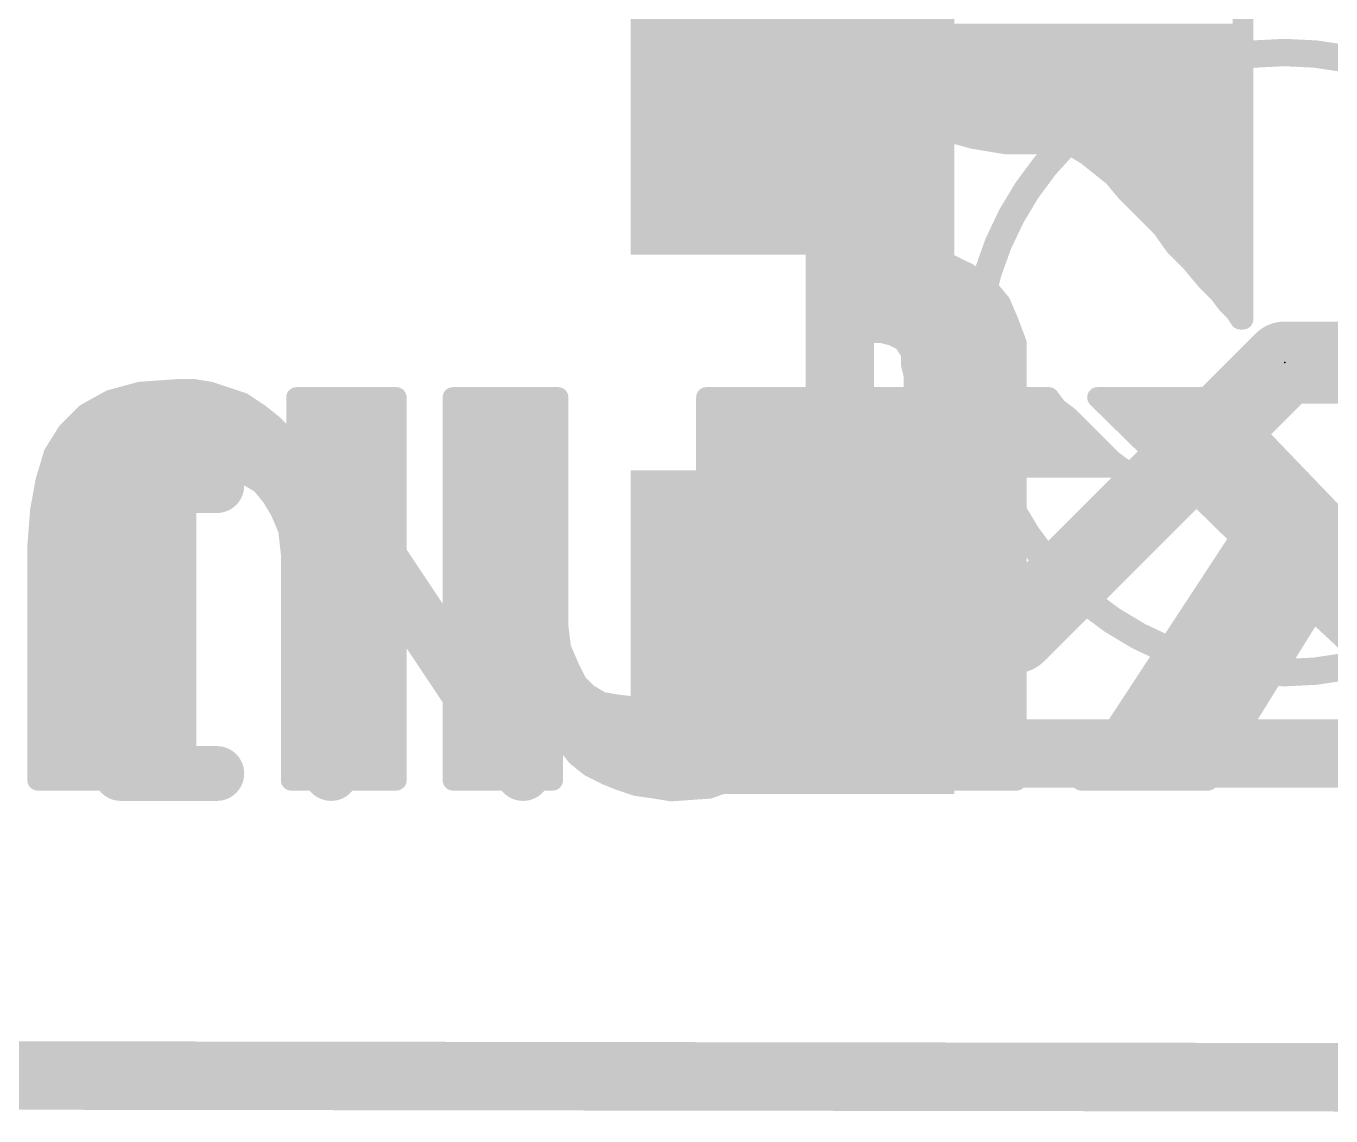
# Model space of a CAD drawing. Extents: x -33 to 74, y -16 to 15.
# Drawn here: x 14.637 to 19.475, y -0.127 to 3.915 of the extents above; entities that cross this region are included whole.
import ezdxf

# ---------------------------------------------------------------- set-up
doc = ezdxf.new("R2010")
doc.units = 0
for name, color, linetype in [('1', 12, 'CONTINUOUS'), ('16', 132, 'CONTINUOUS'), ('20', 53, 'CONTINUOUS'), ('21', 41, 'CONTINUOUS'), ('22', 40, 'CONTINUOUS'), ('23', 53, 'CONTINUOUS'), ('51', 53, 'CONTINUOUS')]:
    doc.layers.add(name, color=color, linetype=linetype)

# ---------------------------------------------------------------- blocks, each defined once
blk = doc.blocks.new('RECT')
blk.add_solid([(-0.5, -0.5), (0.5, -0.5), (-0.5, 0.5), (0.5, 0.5)])

msp = doc.modelspace()

# ---------------------------------------------------------------- linework, layer by layer
at = {"layer": '1'}
for points, const_width in [([(17.479, 3.667), (17.479, 4.525)], 0.3048), ([(18.304, 1.667), (19.304, 2.667)], 0.3048), ([(19.304, 2.667), (20.804, 2.667)], 0.3048), ([(17.479, 1.667), (18.304, 1.667)], 0.3048), ([(12.7, 0.0254), (31.75, 0)], 0.254)]:
    msp.add_lwpolyline(points, dxfattribs=dict(at, const_width=const_width))
at = {"layer": '1', "const_width": 0.1524}
for points in [[(17.4028, 3.667, 1), (17.5552, 3.667)], [(19.304, 2.7432, 1), (19.304, 2.5908)], [(19.3579, 2.6131, 1), (19.2501, 2.7209)], [(17.479, 1.7432, 1), (17.479, 1.5908)], [(18.2501, 1.7209, 1), (18.3579, 1.6131)], [(18.304, 1.5908, 1), (18.304, 1.7432)]]:
    msp.add_lwpolyline(points, format="xyb", dxfattribs=at)
at = {"layer": '16', "const_width": 0.254}
msp.add_lwpolyline([(12.7, 0.0254), (31.75, 0)], dxfattribs=at)
at = {"layer": '20', "const_width": 0.2032}
msp.add_lwpolyline([(31.75, 0), (0, 0)], dxfattribs=at)
at = {"layer": '21'}
for points, const_width in [([(14.988, 2.2107), (15.3439, 2.2107)], 0.2032), ([(15.1659, 1.143), (15.1659, 2.2107)], 0.2032), ([(15.7676, 1.143), (15.7676, 2.2107)], 0.2032), ([(15.7676, 2.2107), (16.4794, 1.143)], 0.2032), ([(16.4794, 1.143), (16.4794, 2.2107)], 0.2032), ([(18.904, 1.217), (21.054, 1.217)], 0.254), ([(14.988, 1.143), (15.3439, 1.143)], 0.2032)]:
    msp.add_lwpolyline(points, dxfattribs=dict(at, const_width=const_width))
for points, const_width in [([(14.988, 2.2615, 1), (14.988, 2.1599)], 0.1016), ([(15.2167, 2.2107, 1), (15.1151, 2.2107)], 0.1016), ([(15.3439, 2.1599, 1), (15.3439, 2.2615)], 0.1016), ([(15.8184, 2.2107, 1), (15.7168, 2.2107)], 0.1016), ([(15.8099, 2.2389, 1), (15.7253, 2.1825)], 0.1016), ([(16.5302, 2.2107, 1), (16.4286, 2.2107)], 0.1016), ([(18.904, 1.2805, 1), (18.904, 1.1535)], 0.127), ([(14.988, 1.1938, 1), (14.988, 1.0922)], 0.1016), ([(15.3439, 1.0922, 1), (15.3439, 1.1938)], 0.1016), ([(16.4371, 1.1148, 1), (16.5217, 1.1712)], 0.1016), ([(15.1151, 1.143, 1), (15.2167, 1.143)], 0.1016), ([(15.7168, 1.143, 1), (15.8184, 1.143)], 0.1016), ([(16.4286, 1.143, 1), (16.5302, 1.143)], 0.1016)]:
    msp.add_lwpolyline(points, format="xyb", dxfattribs=dict(at, const_width=const_width))
at = {"layer": '22', "const_width": 0.0762}
for points in [[(19.1496, 4.1078), (19.1496, 2.8278)], [(17.6096, 3.8678), (17.5096, 4.0478)], [(17.5994, 3.8862), (19.1496, 3.8862)], [(17.6796, 3.7778), (17.6096, 3.8678)], [(17.6546, 3.81), (19.1496, 3.81)], [(17.7596, 3.6978), (17.6796, 3.7778)], [(17.7236, 3.7338), (19.1496, 3.7338)], [(17.8396, 3.6278), (17.7596, 3.6978)], [(17.8055, 3.6576), (19.1496, 3.6576)], [(17.9396, 3.5678), (17.8396, 3.6278)], [(17.9169, 3.5814), (19.1496, 3.5814)], [(18.0396, 3.5278), (17.9396, 3.5678)], [(18.1496, 3.4978), (18.0396, 3.5278)], [(18.1225, 3.5052), (19.1496, 3.5052)], [(18.2696, 3.4778), (18.1496, 3.4978)], [(18.4596, 3.4778), (18.2696, 3.4778)], [(18.5196, 3.4678), (18.4596, 3.4778)], [(18.5696, 3.4378), (18.5196, 3.4678)], [(18.6196, 3.3978), (18.5696, 3.4378)], [(18.5806, 3.429), (19.1496, 3.429)], [(18.6696, 3.3578), (18.6196, 3.3978)], [(18.7196, 3.2978), (18.6696, 3.3578)], [(18.6738, 3.3528), (19.1496, 3.3528)], [(18.7796, 3.2378), (18.7196, 3.2978)], [(18.7408, 3.2766), (19.1496, 3.2766)], [(18.8496, 3.1678), (18.7796, 3.2378)], [(18.817, 3.2004), (19.1496, 3.2004)], [(18.8996, 3.0978), (18.8496, 3.1678)], [(18.8807, 3.1242), (19.1496, 3.1242)], [(17.6596, 3.0678), (17.6396, 3.0578)], [(17.9496, 3.0678), (17.6596, 3.0678)], [(18.0496, 3.0378), (17.9496, 3.0678)], [(18.9596, 3.0378), (18.8996, 3.0978)], [(17.6396, 3.0578), (17.6396, 2.7778)], [(17.6396, 3.048), (18.0156, 3.048)], [(18.1296, 2.9978), (18.0496, 3.0378)], [(18.9494, 3.048), (19.1496, 3.048)], [(19.0096, 2.9778), (18.9596, 3.0378)], [(17.6396, 2.9718), (18.166, 2.9718)], [(18.1996, 2.9478), (18.1296, 2.9978)], [(19.0596, 2.9278), (19.0096, 2.9778)], [(19.0156, 2.9718), (19.1496, 2.9718)], [(18.2496, 2.8878), (18.1996, 2.9478)], [(19.0896, 2.8878), (19.0596, 2.9278)], [(17.6396, 2.8956), (18.2431, 2.8956)], [(18.2796, 2.8178), (18.2496, 2.8878)], [(19.0838, 2.8956), (19.1496, 2.8956)], [(19.1196, 2.8578), (19.0896, 2.8878)], [(17.6396, 2.8194), (18.2789, 2.8194)], [(18.3096, 2.7378), (18.2796, 2.8178)], [(19.1396, 2.8278), (19.1196, 2.8578)], [(19.1496, 2.8278), (19.1396, 2.8278)], [(17.6396, 2.7778), (17.8096, 2.7778)], [(17.8096, 2.7778), (17.8496, 2.7678)], [(17.8496, 2.7678), (17.8696, 2.7578)], [(17.8696, 2.7578), (17.8896, 2.7478)], [(17.8896, 2.7478), (17.9096, 2.7178)], [(17.8927, 2.7432), (18.3076, 2.7432)], [(18.3096, 2.5378), (18.3096, 2.7378)], [(17.9096, 2.7178), (17.9196, 2.6978)], [(17.9196, 2.6978), (17.9196, 2.6578)], [(17.9196, 2.667), (18.3096, 2.667)], [(17.9196, 2.6578), (17.9296, 2.6178)], [(17.9296, 2.6178), (17.9296, 2.5378)], [(17.9296, 2.5908), (18.3096, 2.5908)], [(14.9496, 2.5278), (14.8596, 2.4778)], [(15.0596, 2.5578), (14.9496, 2.5278)], [(15.1996, 2.5678), (15.0596, 2.5578)], [(15.2596, 2.5678), (15.1996, 2.5678)], [(15.3196, 2.5578), (15.2596, 2.5678)], [(15.3796, 2.5378), (15.3196, 2.5578)], [(15.4396, 2.5178), (15.3796, 2.5378)], [(16.0096, 2.5378), (15.6396, 2.5378)], [(15.6396, 2.5378), (15.6396, 2.3378)], [(16.0096, 2.3578), (16.0096, 2.5378)], [(16.6096, 2.5378), (16.2196, 2.5378)], [(16.2196, 2.5378), (16.2196, 1.2978)], [(16.6096, 1.6878), (16.6096, 2.5378)], [(17.5396, 2.5378), (17.1596, 2.5378)], [(17.1596, 2.5378), (17.1596, 1.7378)], [(17.5396, 1.5378), (17.5396, 2.5378)], [(17.9296, 2.5378), (17.6596, 2.5378)], [(17.6596, 2.5378), (17.6596, 2.2778)], [(18.4296, 2.5378), (18.3096, 2.5378)], [(18.4596, 2.4978), (18.4296, 2.5378)], [(19.0696, 2.5378), (18.6096, 2.5378)], [(18.6096, 2.5378), (19.1396, 2.0178)], [(19.5596, 2.0278), (19.0696, 2.5378)], [(14.9258, 2.5146), (15.4444, 2.5146)], [(15.4996, 2.4778), (15.4396, 2.5178)], [(15.6396, 2.5146), (16.0096, 2.5146)], [(16.2196, 2.5146), (16.6096, 2.5146)], [(17.1596, 2.5146), (17.5396, 2.5146)], [(17.6596, 2.5146), (18.447, 2.5146)], [(18.4996, 2.4678), (18.4596, 2.4978)], [(18.6332, 2.5146), (19.0919, 2.5146)], [(14.8596, 2.4778), (14.7896, 2.4078)], [(14.8202, 2.4384), (15.5489, 2.4384)], [(15.5496, 2.4378), (15.4996, 2.4778)], [(15.5896, 2.3978), (15.5496, 2.4378)], [(15.6396, 2.4384), (16.0096, 2.4384)], [(16.2196, 2.4384), (16.6096, 2.4384)], [(17.1596, 2.4384), (17.5396, 2.4384)], [(17.6596, 2.4384), (18.529, 2.4384)], [(18.5296, 2.4378), (18.4996, 2.4678)], [(18.5596, 2.4078), (18.5296, 2.4378)], [(18.7109, 2.4384), (19.1651, 2.4384)], [(14.7896, 2.4078), (14.7396, 2.3278)], [(15.6296, 2.3378), (15.5896, 2.3978)], [(18.5996, 2.3678), (18.5596, 2.4078)], [(14.7611, 2.3622), (15.6133, 2.3622)], [(15.6396, 2.3378), (15.6296, 2.3378)], [(15.6396, 2.3622), (16.0096, 2.3622)], [(16.0096, 1.1178), (16.0096, 2.3578)], [(16.2196, 2.3622), (16.6096, 2.3622)], [(17.1596, 2.3622), (17.5396, 2.3622)], [(17.6596, 2.3622), (18.6052, 2.3622)], [(18.6296, 2.3378), (18.5996, 2.3678)], [(18.6596, 2.3078), (18.6296, 2.3378)], [(18.7886, 2.3622), (19.2383, 2.3622)], [(14.7396, 2.3278), (14.7096, 2.2278)], [(14.7271, 2.286), (16.0096, 2.286)], [(16.2196, 2.286), (16.6096, 2.286)], [(17.1596, 2.286), (17.5396, 2.286)], [(17.6596, 2.286), (18.6887, 2.286)], [(18.6996, 2.2778), (18.6596, 2.3078)], [(18.8662, 2.286), (19.3115, 2.286)], [(15.1596, 2.2178), (15.2096, 2.2478)], [(15.2096, 2.2478), (15.2596, 2.2578)], [(15.2596, 2.2578), (15.3196, 2.2678)], [(15.3196, 2.2678), (15.3996, 2.2578)], [(15.3996, 2.2578), (15.4596, 2.2478)], [(15.4596, 2.2478), (15.5096, 2.2178)], [(17.6596, 2.2778), (17.9296, 2.2778)], [(17.9296, 2.2778), (17.9296, 1.1178)], [(18.3096, 2.2778), (18.6996, 2.2778)], [(18.3096, 2.1278), (18.3096, 2.2778)], [(14.7096, 2.2278), (14.6896, 2.1178)], [(14.7063, 2.2098), (15.1536, 2.2098)], [(15.1296, 2.1778), (15.1596, 2.2178)], [(15.5096, 2.2178), (15.5496, 2.1678)], [(15.516, 2.2098), (16.0096, 2.2098)], [(16.2196, 2.2098), (16.6096, 2.2098)], [(17.1596, 2.2098), (17.5396, 2.2098)], [(17.9296, 2.2098), (18.3096, 2.2098)], [(18.9439, 2.2098), (19.3847, 2.2098)], [(15.0996, 2.1278), (15.1296, 2.1778)], [(15.5496, 2.1678), (15.5796, 2.1178)], [(14.6896, 2.1178), (14.6796, 1.9878)], [(14.6925, 2.1336), (15.1031, 2.1336)], [(15.0896, 2.0678), (15.0996, 2.1278)], [(15.5701, 2.1336), (16.0096, 2.1336)], [(15.5796, 2.1178), (15.6096, 2.0478)], [(16.2196, 2.1336), (16.6096, 2.1336)], [(17.1596, 2.1336), (17.5396, 2.1336)], [(17.9296, 2.1336), (18.3096, 2.1336)], [(18.3096, 1.1178), (18.3096, 2.1278)], [(19.0216, 2.1336), (19.458, 2.1336)], [(14.685, 2.0574), (15.0881, 2.0574)], [(15.0796, 1.9978), (15.0896, 2.0678)], [(15.6055, 2.0574), (16.0096, 2.0574)], [(15.6096, 2.0478), (15.6196, 1.9578)], [(16.2196, 2.0574), (16.6096, 2.0574)], [(17.1596, 2.0574), (17.5396, 2.0574)], [(17.9296, 2.0574), (18.3096, 2.0574)], [(19.0992, 2.0574), (19.5312, 2.0574)], [(15.0696, 1.9178), (15.0796, 1.9978)], [(19.1396, 2.0178), (18.5496, 1.1178)], [(14.6796, 1.9878), (14.6796, 1.1178)], [(14.6796, 1.9812), (15.0775, 1.9812)], [(15.617, 1.9812), (16.0096, 1.9812)], [(15.6196, 1.9578), (15.6196, 1.1178)], [(16.2196, 1.9812), (16.6096, 1.9812)], [(17.1596, 1.9812), (17.5396, 1.9812)], [(17.9296, 1.9812), (18.3096, 1.9812)], [(19.1156, 1.9812), (19.9496, 1.9812)], [(14.6796, 1.905), (15.0696, 1.905)], [(15.0696, 1.1178), (15.0696, 1.9178)], [(15.6196, 1.905), (16.0096, 1.905)], [(16.2196, 1.905), (16.6096, 1.905)], [(17.1596, 1.905), (17.5396, 1.905)], [(17.9296, 1.905), (18.3096, 1.905)], [(19.0657, 1.905), (19.9496, 1.905)], [(14.6796, 1.8288), (15.0696, 1.8288)], [(15.6196, 1.8288), (16.0096, 1.8288)], [(16.2196, 1.8288), (16.6096, 1.8288)], [(17.1596, 1.8288), (17.5396, 1.8288)], [(17.9296, 1.8288), (18.3096, 1.8288)], [(19.0157, 1.8288), (19.9496, 1.8288)], [(14.6796, 1.7526), (15.0696, 1.7526)], [(15.6196, 1.7526), (16.0096, 1.7526)], [(16.2196, 1.7526), (16.6096, 1.7526)], [(17.1596, 1.7526), (17.5396, 1.7526)], [(17.9296, 1.7526), (18.3096, 1.7526)], [(18.9657, 1.7526), (19.9496, 1.7526)], [(17.1596, 1.7378), (17.1496, 1.6578)], [(19.0196, 1.1178), (19.4096, 1.7478)], [(19.4096, 1.7478), (19.5596, 1.6078)], [(14.6796, 1.6764), (15.0696, 1.6764)], [(15.6196, 1.6764), (16.0096, 1.6764)], [(16.2196, 1.6764), (16.611, 1.6764)], [(16.6196, 1.6078), (16.6096, 1.6878)], [(17.1496, 1.6578), (17.1396, 1.5778)], [(17.1519, 1.6764), (17.5396, 1.6764)], [(17.9296, 1.6764), (18.3096, 1.6764)], [(18.9158, 1.6764), (19.3654, 1.6764)], [(19.4861, 1.6764), (19.9496, 1.6764)], [(16.6496, 1.5378), (16.6196, 1.6078)], [(14.6796, 1.6002), (15.0696, 1.6002)], [(15.6196, 1.6002), (16.0096, 1.6002)], [(16.2196, 1.6002), (16.6229, 1.6002)], [(17.1396, 1.5778), (17.1296, 1.5178)], [(17.1424, 1.6002), (17.5396, 1.6002)], [(17.9296, 1.6002), (18.3096, 1.6002)], [(18.8658, 1.6002), (19.3182, 1.6002)], [(14.6796, 1.524), (15.0696, 1.524)], [(15.6196, 1.524), (16.0096, 1.524)], [(16.2196, 1.524), (16.6565, 1.524)], [(16.6796, 1.4778), (16.6496, 1.5378)], [(17.1296, 1.5178), (17.0996, 1.4778)], [(17.1306, 1.524), (17.5371, 1.524)], [(17.5196, 1.4278), (17.5396, 1.5378)], [(17.9296, 1.524), (18.3096, 1.524)], [(18.8159, 1.524), (19.2711, 1.524)], [(16.7196, 1.4378), (16.6796, 1.4778)], [(17.0996, 1.4778), (17.0696, 1.4378)], [(14.6796, 1.4478), (15.0696, 1.4478)], [(15.6196, 1.4478), (16.0096, 1.4478)], [(16.2196, 1.4478), (16.7096, 1.4478)], [(16.7696, 1.4078), (16.7196, 1.4378)], [(17.0696, 1.4378), (17.0196, 1.4078)], [(17.0771, 1.4478), (17.5232, 1.4478)], [(17.4896, 1.3278), (17.5196, 1.4278)], [(17.9296, 1.4478), (18.3096, 1.4478)], [(18.7659, 1.4478), (19.2239, 1.4478)], [(14.6796, 1.3716), (15.0696, 1.3716)], [(15.6196, 1.3716), (16.0096, 1.3716)], [(16.2196, 1.3716), (17.5027, 1.3716)], [(16.8296, 1.3978), (16.7696, 1.4078)], [(16.9096, 1.3878), (16.8296, 1.3978)], [(16.9696, 1.3978), (16.9096, 1.3878)], [(17.0196, 1.4078), (16.9696, 1.3978)], [(17.9296, 1.3716), (18.3096, 1.3716)], [(18.716, 1.3716), (19.1767, 1.3716)], [(16.5896, 1.1178), (16.5896, 1.3178)], [(16.5896, 1.3178), (16.5996, 1.3178)], [(16.5996, 1.3178), (16.6396, 1.2578)], [(17.4396, 1.2378), (17.4896, 1.3278)], [(14.6796, 1.2954), (15.0696, 1.2954)], [(15.6196, 1.2954), (16.0096, 1.2954)], [(16.2196, 1.2978), (16.2196, 1.1178)], [(16.2196, 1.2954), (16.5896, 1.2954)], [(16.6145, 1.2954), (17.4716, 1.2954)], [(17.9296, 1.2954), (18.3096, 1.2954)], [(18.666, 1.2954), (19.1295, 1.2954)], [(16.6396, 1.2578), (16.6796, 1.2078)], [(17.3696, 1.1778), (17.4396, 1.2378)], [(14.6796, 1.2192), (15.0696, 1.2192)], [(15.6196, 1.2192), (16.0096, 1.2192)], [(16.2196, 1.2192), (16.5896, 1.2192)], [(16.6705, 1.2192), (17.4179, 1.2192)], [(16.6796, 1.2078), (16.7296, 1.1678)], [(17.2796, 1.1278), (17.3696, 1.1778)], [(17.9296, 1.2192), (18.3096, 1.2192)], [(18.6161, 1.2192), (19.0824, 1.2192)], [(14.6796, 1.143), (15.0696, 1.143)], [(15.6196, 1.143), (16.0096, 1.143)], [(16.2196, 1.143), (16.5896, 1.143)], [(16.7296, 1.1678), (16.7896, 1.1378)], [(16.7792, 1.143), (17.307, 1.143)], [(16.7896, 1.1378), (16.8396, 1.1178)], [(17.1696, 1.0878), (17.2796, 1.1278)], [(17.9296, 1.143), (18.3096, 1.143)], [(18.5661, 1.143), (19.0352, 1.143)], [(14.6796, 1.1178), (15.0696, 1.1178)], [(15.6196, 1.1178), (16.0096, 1.1178)], [(16.2196, 1.1178), (16.5896, 1.1178)], [(16.8396, 1.1178), (16.8996, 1.0978)], [(16.8996, 1.0978), (16.9696, 1.0878)], [(16.9696, 1.0878), (17.0296, 1.0778)], [(17.0296, 1.0778), (17.1696, 1.0878)], [(17.9296, 1.1178), (18.3096, 1.1178)], [(18.5496, 1.1178), (19.0196, 1.1178)]]:
    msp.add_lwpolyline(points, dxfattribs=at)
at = {"layer": '22', "const_width": 0.0381}
for points in [[(17.5994, 3.9053, 1), (17.5994, 3.8672)], [(19.1496, 3.8672, 1), (19.1496, 3.9053)], [(17.6246, 3.8795, 1), (17.5946, 3.8561)], [(17.5929, 3.8585, 1), (17.6263, 3.8771)], [(17.6546, 3.8291, 1), (17.6546, 3.791)], [(19.1496, 3.791, 1), (19.1496, 3.8291)], [(17.6931, 3.7913, 1), (17.6661, 3.7643)], [(17.6646, 3.7661, 1), (17.6946, 3.7895)], [(17.7236, 3.7529, 1), (17.7236, 3.7147)], [(17.7721, 3.7121, 1), (17.7471, 3.6835)], [(17.7461, 3.6843, 1), (17.7731, 3.7113)], [(19.1496, 3.7147, 1), (19.1496, 3.7529)], [(17.8055, 3.6766, 1), (17.8055, 3.6385)], [(19.1496, 3.6385, 1), (19.1496, 3.6766)], [(17.8494, 3.6441, 1), (17.8298, 3.6115)], [(17.8271, 3.6135, 1), (17.8521, 3.6421)], [(17.9169, 3.6005, 1), (17.9169, 3.5624)], [(17.9467, 3.5855, 1), (17.9325, 3.5501)], [(17.9298, 3.5515, 1), (17.9494, 3.5841)], [(19.1496, 3.5624, 1), (19.1496, 3.6005)], [(18.0446, 3.5462, 1), (18.0346, 3.5094)], [(18.0325, 3.5101, 1), (18.0467, 3.5455)], [(18.1225, 3.5243, 1), (18.1225, 3.4862)], [(18.1527, 3.5166, 1), (18.1465, 3.479)], [(18.1446, 3.4794, 1), (18.1546, 3.5162)], [(19.1496, 3.4862, 1), (19.1496, 3.5243)], [(18.2696, 3.4969, 1), (18.2696, 3.4588)], [(18.2665, 3.459, 1), (18.2727, 3.4966)], [(18.4627, 3.4966, 1), (18.4565, 3.459)], [(18.4596, 3.4588, 1), (18.4596, 3.4969)], [(18.5294, 3.4841, 1), (18.5098, 3.4515)], [(18.5165, 3.449, 1), (18.5227, 3.4866)], [(18.5815, 3.4527, 1), (18.5577, 3.4229)], [(18.5598, 3.4215, 1), (18.5794, 3.4541)], [(18.5806, 3.4481, 1), (18.5806, 3.41)], [(18.6315, 3.4127, 1), (18.6077, 3.3829)], [(19.1496, 3.41, 1), (19.1496, 3.4481)], [(18.6077, 3.3829, 1), (18.6315, 3.4127)], [(18.6842, 3.37, 1), (18.655, 3.3456)], [(18.6738, 3.3719, 1), (18.6738, 3.3338)], [(18.6577, 3.3429, 1), (18.6815, 3.3727)], [(19.1496, 3.3338, 1), (19.1496, 3.3719)], [(18.7331, 3.3113, 1), (18.7061, 3.2843)], [(18.705, 3.2856, 1), (18.7342, 3.31)], [(18.7408, 3.2957, 1), (18.7408, 3.2576)], [(19.1496, 3.2576, 1), (19.1496, 3.2957)], [(18.7931, 3.2513, 1), (18.7661, 3.2243)], [(18.7661, 3.2243, 1), (18.7931, 3.2513)], [(18.817, 3.2195, 1), (18.817, 3.1814)], [(18.8651, 3.1789, 1), (18.8341, 3.1567)], [(18.8361, 3.1543, 1), (18.8631, 3.1813)], [(19.1496, 3.1814, 1), (19.1496, 3.2195)], [(18.8807, 3.1433, 1), (18.8807, 3.1052)], [(19.1496, 3.1052, 1), (19.1496, 3.1433)], [(17.6596, 3.0869, 1), (17.6596, 3.0488)], [(17.6681, 3.0508, 1), (17.6511, 3.0848)], [(17.9551, 3.086, 1), (17.9441, 3.0496)], [(17.9496, 3.0488, 1), (17.9496, 3.0869)], [(18.9131, 3.1113, 1), (18.8861, 3.0843)], [(18.8841, 3.0867, 1), (18.9151, 3.1089)], [(17.6587, 3.0578, 1), (17.6206, 3.0578)], [(17.6311, 3.0748, 1), (17.6481, 3.0408)], [(17.6396, 3.0671, 1), (17.6396, 3.029)], [(18.0156, 3.029, 1), (18.0156, 3.0671)], [(18.0581, 3.0548, 1), (18.0411, 3.0208)], [(18.0441, 3.0196, 1), (18.0551, 3.056)], [(18.9494, 3.0671, 1), (18.9494, 3.029)], [(18.9742, 3.05, 1), (18.945, 3.0256)], [(18.9461, 3.0243, 1), (18.9731, 3.0513)], [(19.1496, 3.029, 1), (19.1496, 3.0671)], [(17.6396, 2.9909, 1), (17.6396, 2.9527)], [(18.1407, 3.0133, 1), (18.1185, 2.9823)], [(18.1211, 2.9808, 1), (18.1381, 3.0148)], [(18.166, 2.9527, 1), (18.166, 2.9909)], [(19.0231, 2.9913, 1), (18.9961, 2.9643)], [(18.995, 2.9656, 1), (19.0242, 2.99)], [(19.0156, 2.9909, 1), (19.0156, 2.9527)], [(19.1496, 2.9527, 1), (19.1496, 2.9909)], [(18.2142, 2.96, 1), (18.185, 2.9356)], [(18.1885, 2.9323, 1), (18.2107, 2.9633)], [(19.0748, 2.9392, 1), (19.0444, 2.9164)], [(19.0461, 2.9143, 1), (19.0731, 2.9413)], [(17.6396, 2.9146, 1), (17.6396, 2.8765)], [(18.2671, 2.8953, 1), (18.2321, 2.8803)], [(18.235, 2.8756, 1), (18.2642, 2.9)], [(18.2431, 2.8765, 1), (18.2431, 2.9146)], [(19.0838, 2.9146, 1), (19.0838, 2.8765)], [(19.1031, 2.9013, 1), (19.0761, 2.8743)], [(19.0744, 2.8764, 1), (19.1048, 2.8992)], [(19.1496, 2.8765, 1), (19.1496, 2.9146)], [(17.6396, 2.8385, 1), (17.6396, 2.8004)], [(18.2974, 2.8245, 1), (18.2618, 2.8111)], [(18.2789, 2.8004, 1), (18.2789, 2.8385)], [(19.1355, 2.8684, 1), (19.1037, 2.8472)], [(19.1061, 2.8443, 1), (19.1331, 2.8713)], [(19.1396, 2.8469, 1), (19.1396, 2.8088)], [(19.1237, 2.8172, 1), (19.1555, 2.8384)], [(19.1496, 2.8088, 1), (19.1496, 2.8469)], [(17.6396, 2.7969, 1), (17.6396, 2.7588)], [(17.8142, 2.7963, 1), (17.805, 2.7593)], [(17.8096, 2.7588, 1), (17.8096, 2.7969)], [(18.2621, 2.8103, 1), (18.2971, 2.8253)], [(19.1305, 2.8278, 1), (19.1686, 2.8278)], [(17.6206, 2.7778, 1), (17.6587, 2.7778)], [(17.8581, 2.7848, 1), (17.8411, 2.7508)], [(17.845, 2.7493, 1), (17.8542, 2.7863)], [(17.8781, 2.7748, 1), (17.8611, 2.7408)], [(17.8611, 2.7408, 1), (17.8781, 2.7748)], [(17.9055, 2.7584, 1), (17.8737, 2.7372)], [(17.8927, 2.7623, 1), (17.8927, 2.7242)], [(17.8811, 2.7308, 1), (17.8981, 2.7648)], [(18.3286, 2.7378, 1), (18.2905, 2.7378)], [(18.2918, 2.7311, 1), (18.3274, 2.7445)], [(18.3076, 2.7242, 1), (18.3076, 2.7623)], [(17.9266, 2.7263, 1), (17.8926, 2.7093)], [(17.8937, 2.7072, 1), (17.9255, 2.7284)], [(17.9386, 2.6978, 1), (17.9005, 2.6978)], [(17.9026, 2.6893, 1), (17.9366, 2.7063)], [(17.9196, 2.6861, 1), (17.9196, 2.648)], [(17.9381, 2.6624, 1), (17.9011, 2.6532)], [(17.9005, 2.6578, 1), (17.9386, 2.6578)], [(18.3096, 2.648, 1), (18.3096, 2.6861)], [(17.9487, 2.6178, 1), (17.9106, 2.6178)], [(17.9296, 2.6099, 1), (17.9296, 2.5718)], [(17.9111, 2.6132, 1), (17.9481, 2.6224)], [(18.3096, 2.5718, 1), (18.3096, 2.6099)], [(14.9446, 2.5462, 1), (14.9546, 2.5094)], [(14.9589, 2.5111, 1), (14.9403, 2.5445)], [(15.0582, 2.5768, 1), (15.061, 2.5388)], [(15.0646, 2.5394, 1), (15.0546, 2.5762)], [(15.1996, 2.5869, 1), (15.1996, 2.5488)], [(15.201, 2.5488, 1), (15.1982, 2.5868)], [(15.2627, 2.5866, 1), (15.2565, 2.549)], [(15.2596, 2.5488, 1), (15.2596, 2.5869)], [(15.3256, 2.5759, 1), (15.3136, 2.5397)], [(15.3165, 2.539, 1), (15.3227, 2.5766)], [(15.3856, 2.5559, 1), (15.3736, 2.5197)], [(15.3736, 2.5197, 1), (15.3856, 2.5559)], [(15.6396, 2.5569, 1), (15.6396, 2.5188)], [(15.6587, 2.5378, 1), (15.6206, 2.5378)], [(16.0287, 2.5378, 1), (15.9906, 2.5378)], [(16.0096, 2.5188, 1), (16.0096, 2.5569)], [(16.2196, 2.5569, 1), (16.2196, 2.5188)], [(16.2386, 2.5378, 1), (16.2005, 2.5378)], [(16.6287, 2.5378, 1), (16.5906, 2.5378)], [(16.6096, 2.5188, 1), (16.6096, 2.5569)], [(17.1596, 2.5569, 1), (17.1596, 2.5188)], [(17.1787, 2.5378, 1), (17.1406, 2.5378)], [(17.5587, 2.5378, 1), (17.5206, 2.5378)], [(17.5396, 2.5188, 1), (17.5396, 2.5569)], [(17.6596, 2.5569, 1), (17.6596, 2.5188)], [(17.6787, 2.5378, 1), (17.6406, 2.5378)], [(17.9296, 2.5188, 1), (17.9296, 2.5569)], [(18.3096, 2.5569, 1), (18.3096, 2.5188)], [(18.4448, 2.5492, 1), (18.4144, 2.5264)], [(18.4296, 2.5188, 1), (18.4296, 2.5569)], [(18.6096, 2.5569, 1), (18.6096, 2.5188)], [(18.6229, 2.5514, 1), (18.5963, 2.5242)], [(19.0833, 2.551, 1), (19.0559, 2.5246)], [(19.0696, 2.5188, 1), (19.0696, 2.5569)], [(14.9258, 2.5337, 1), (14.9258, 2.4956)], [(15.4502, 2.5337, 1), (15.429, 2.5019)], [(15.4336, 2.4997, 1), (15.4456, 2.5359)], [(15.4444, 2.4956, 1), (15.4444, 2.5337)], [(15.6396, 2.5337, 1), (15.6396, 2.4956)], [(16.0096, 2.4956, 1), (16.0096, 2.5337)], [(16.2196, 2.5337, 1), (16.2196, 2.4956)], [(16.6096, 2.4956, 1), (16.6096, 2.5337)], [(17.1596, 2.5337, 1), (17.1596, 2.4956)], [(17.5396, 2.4956, 1), (17.5396, 2.5337)], [(17.6596, 2.5337, 1), (17.6596, 2.4956)], [(17.9106, 2.5378, 1), (17.9487, 2.5378)], [(18.2905, 2.5378, 1), (18.3286, 2.5378)], [(18.471, 2.513, 1), (18.4482, 2.4826)], [(18.4444, 2.4864, 1), (18.4748, 2.5092)], [(18.447, 2.4956, 1), (18.447, 2.5337)], [(18.6332, 2.5337, 1), (18.6332, 2.4956)], [(19.0919, 2.4956, 1), (19.0919, 2.5337)], [(14.8202, 2.4575, 1), (14.8202, 2.4194)], [(14.8503, 2.4945, 1), (14.8689, 2.4611)], [(14.8731, 2.4643, 1), (14.8461, 2.4913)], [(15.5115, 2.4927, 1), (15.4877, 2.4629)], [(15.489, 2.4619, 1), (15.5102, 2.4937)], [(15.5631, 2.4513, 1), (15.5361, 2.4243)], [(15.5377, 2.4229, 1), (15.5615, 2.4527)], [(15.5489, 2.4194, 1), (15.5489, 2.4575)], [(15.6396, 2.4575, 1), (15.6396, 2.4194)], [(16.0096, 2.4194, 1), (16.0096, 2.4575)], [(16.2196, 2.4575, 1), (16.2196, 2.4194)], [(16.6096, 2.4194, 1), (16.6096, 2.4575)], [(17.1596, 2.4575, 1), (17.1596, 2.4194)], [(17.5396, 2.4194, 1), (17.5396, 2.4575)], [(17.6596, 2.4575, 1), (17.6596, 2.4194)], [(18.5131, 2.4813, 1), (18.4861, 2.4543)], [(18.4882, 2.4526, 1), (18.511, 2.483)], [(18.5431, 2.4513, 1), (18.5161, 2.4243)], [(18.5161, 2.4243, 1), (18.5431, 2.4513)], [(18.529, 2.4194, 1), (18.529, 2.4575)], [(18.7109, 2.4575, 1), (18.7109, 2.4194)], [(19.1651, 2.4194, 1), (19.1651, 2.4575)], [(14.7761, 2.4213, 1), (14.8031, 2.3943)], [(14.8058, 2.3977, 1), (14.7734, 2.4179)], [(15.6055, 2.4084, 1), (15.5737, 2.3872)], [(15.5761, 2.3843, 1), (15.6031, 2.4113)], [(18.5731, 2.4213, 1), (18.5461, 2.3943)], [(18.5461, 2.3943, 1), (18.5731, 2.4213)], [(14.7611, 2.3813, 1), (14.7611, 2.3432)], [(15.6296, 2.3569, 1), (15.6296, 2.3188)], [(15.6133, 2.3432, 1), (15.6133, 2.3813)], [(15.6396, 2.3813, 1), (15.6396, 2.3432)], [(15.6396, 2.3188, 1), (15.6396, 2.3569)], [(16.0287, 2.3578, 1), (15.9906, 2.3578)], [(15.9906, 2.3578, 1), (16.0287, 2.3578)], [(16.0096, 2.3432, 1), (16.0096, 2.3813)], [(16.2196, 2.3813, 1), (16.2196, 2.3432)], [(16.6096, 2.3432, 1), (16.6096, 2.3813)], [(17.1596, 2.3813, 1), (17.1596, 2.3432)], [(17.5396, 2.3432, 1), (17.5396, 2.3813)], [(17.6596, 2.3813, 1), (17.6596, 2.3432)], [(18.6131, 2.3813, 1), (18.5861, 2.3543)], [(18.5861, 2.3543, 1), (18.6131, 2.3813)], [(18.6052, 2.3432, 1), (18.6052, 2.3813)], [(18.6431, 2.3513, 1), (18.6161, 2.3243)], [(18.7886, 2.3813, 1), (18.7886, 2.3432)], [(19.2383, 2.3432, 1), (19.2383, 2.3813)], [(14.7271, 2.3051, 1), (14.7271, 2.267)], [(14.7234, 2.3379, 1), (14.7558, 2.3177)], [(14.7578, 2.3223, 1), (14.7214, 2.3333)], [(15.6137, 2.3272, 1), (15.6455, 2.3484)], [(15.6206, 2.3378, 1), (15.6587, 2.3378)], [(16.0096, 2.267, 1), (16.0096, 2.3051)], [(16.2196, 2.3051, 1), (16.2196, 2.267)], [(16.6096, 2.267, 1), (16.6096, 2.3051)], [(17.1596, 2.3051, 1), (17.1596, 2.267)], [(17.5396, 2.267, 1), (17.5396, 2.3051)], [(17.6596, 2.3051, 1), (17.6596, 2.267)], [(18.6161, 2.3243, 1), (18.6431, 2.3513)], [(18.671, 2.323, 1), (18.6482, 2.2926)], [(18.6461, 2.2943, 1), (18.6731, 2.3213)], [(18.6887, 2.267, 1), (18.6887, 2.3051)], [(18.8662, 2.3051, 1), (18.8662, 2.267)], [(19.3115, 2.267, 1), (19.3115, 2.3051)], [(15.2059, 2.2665, 1), (15.2133, 2.2291)], [(15.2194, 2.2315, 1), (15.1998, 2.2641)], [(15.2565, 2.2766, 1), (15.2627, 2.239)], [(15.2633, 2.2391, 1), (15.2559, 2.2765)], [(15.322, 2.2867, 1), (15.3172, 2.2489)], [(15.3227, 2.249, 1), (15.3165, 2.2866)], [(15.4027, 2.2766, 1), (15.3965, 2.239)], [(15.3972, 2.2389, 1), (15.402, 2.2767)], [(15.4694, 2.2641, 1), (15.4498, 2.2315)], [(15.4565, 2.229, 1), (15.4627, 2.2666)], [(17.6596, 2.2969, 1), (17.6596, 2.2588)], [(17.6406, 2.2778, 1), (17.6787, 2.2778)], [(17.9487, 2.2778, 1), (17.9106, 2.2778)], [(17.9296, 2.2588, 1), (17.9296, 2.2969)], [(18.3096, 2.2969, 1), (18.3096, 2.2588)], [(18.3286, 2.2778, 1), (18.2905, 2.2778)], [(18.6882, 2.2626, 1), (18.711, 2.293)], [(18.6996, 2.2588, 1), (18.6996, 2.2969)], [(14.7063, 2.2288, 1), (14.7063, 2.1907)], [(14.6914, 2.2333, 1), (14.7278, 2.2223)], [(14.7283, 2.2244, 1), (14.6909, 2.2312)], [(15.1498, 2.2341, 1), (15.1694, 2.2015)], [(15.1748, 2.2064, 1), (15.1444, 2.2292)], [(15.1536, 2.1907, 1), (15.1536, 2.2288)], [(15.5245, 2.2297, 1), (15.4947, 2.2059)], [(15.516, 2.2288, 1), (15.516, 2.1907)], [(15.4998, 2.2015, 1), (15.5194, 2.2341)], [(16.0096, 2.1907, 1), (16.0096, 2.2288)], [(16.2196, 2.2288, 1), (16.2196, 2.1907)], [(16.6096, 2.1907, 1), (16.6096, 2.2288)], [(17.1596, 2.2288, 1), (17.1596, 2.1907)], [(17.5396, 2.1907, 1), (17.5396, 2.2288)], [(17.9296, 2.2288, 1), (17.9296, 2.1907)], [(18.3096, 2.1907, 1), (18.3096, 2.2288)], [(18.9439, 2.2288, 1), (18.9439, 2.1907)], [(19.3847, 2.1907, 1), (19.3847, 2.2288)], [(15.1144, 2.1892, 1), (15.1448, 2.1664)], [(15.1459, 2.168, 1), (15.1133, 2.1876)], [(15.5659, 2.1776, 1), (15.5333, 2.158)], [(15.5347, 2.1559, 1), (15.5645, 2.1797)], [(14.6709, 2.1212, 1), (14.7083, 2.1144)], [(14.7086, 2.1163, 1), (14.6706, 2.1193)], [(14.6925, 2.1526, 1), (14.6925, 2.1145)], [(15.0833, 2.1376, 1), (15.1159, 2.118)], [(15.1184, 2.1247, 1), (15.0808, 2.1309)], [(15.1031, 2.1145, 1), (15.1031, 2.1526)], [(15.5701, 2.1526, 1), (15.5701, 2.1145)], [(15.5971, 2.1253, 1), (15.5621, 2.1103)], [(15.5633, 2.108, 1), (15.5959, 2.1276)], [(16.0096, 2.1145, 1), (16.0096, 2.1526)], [(16.2196, 2.1526, 1), (16.2196, 2.1145)], [(16.6096, 2.1145, 1), (16.6096, 2.1526)], [(17.1596, 2.1526, 1), (17.1596, 2.1145)], [(17.5396, 2.1145, 1), (17.5396, 2.1526)], [(17.9296, 2.1526, 1), (17.9296, 2.1145)], [(18.3286, 2.1278, 1), (18.2905, 2.1278)], [(18.2905, 2.1278, 1), (18.3286, 2.1278)], [(18.3096, 2.1145, 1), (18.3096, 2.1526)], [(19.0216, 2.1526, 1), (19.0216, 2.1145)], [(19.458, 2.1145, 1), (19.458, 2.1526)], [(14.685, 2.0764, 1), (14.685, 2.0383)], [(15.0708, 2.0709, 1), (15.1084, 2.0647)], [(15.1085, 2.0651, 1), (15.0707, 2.0705)], [(15.0881, 2.0383, 1), (15.0881, 2.0764)], [(15.6055, 2.0764, 1), (15.6055, 2.0383)], [(15.6285, 2.0499, 1), (15.5907, 2.0457)], [(16.0096, 2.0383, 1), (16.0096, 2.0764)], [(16.2196, 2.0764, 1), (16.2196, 2.0383)], [(16.6096, 2.0383, 1), (16.6096, 2.0764)], [(17.1596, 2.0764, 1), (17.1596, 2.0383)], [(17.5396, 2.0383, 1), (17.5396, 2.0764)], [(17.9296, 2.0764, 1), (17.9296, 2.0383)], [(18.3096, 2.0383, 1), (18.3096, 2.0764)], [(19.0992, 2.0764, 1), (19.0992, 2.0383)], [(15.0985, 1.9954, 1), (15.0607, 2.0002)], [(15.5921, 2.0403, 1), (15.6271, 2.0553)], [(19.1555, 2.0074, 1), (19.1237, 2.0282)], [(19.1263, 2.0042, 1), (19.1529, 2.0314)], [(14.6606, 1.9893, 1), (14.6986, 1.9863)], [(14.6987, 1.9878, 1), (14.6606, 1.9878)], [(14.6796, 2.0002, 1), (14.6796, 1.9622)], [(15.0607, 2.0005, 1), (15.0985, 1.9951)], [(15.0775, 1.9622, 1), (15.0775, 2.0002)], [(15.617, 2.0002, 1), (15.617, 1.9622)], [(15.6387, 1.9578, 1), (15.6006, 1.9578)], [(16.0096, 1.9622, 1), (16.0096, 2.0002)], [(16.2196, 2.0002, 1), (16.2196, 1.9622)], [(16.6096, 1.9622, 1), (16.6096, 2.0002)], [(17.1596, 2.0002, 1), (17.1596, 1.9622)], [(17.5396, 1.9622, 1), (17.5396, 2.0002)], [(17.9296, 2.0002, 1), (17.9296, 1.9622)], [(18.3096, 1.9622, 1), (18.3096, 2.0002)], [(19.1156, 2.0002, 1), (19.1156, 1.9622)], [(14.6796, 1.9241, 1), (14.6796, 1.886)], [(15.0887, 1.9178, 1), (15.0506, 1.9178)], [(15.0507, 1.9202, 1), (15.0885, 1.9154)], [(15.0696, 1.886, 1), (15.0696, 1.9241)], [(15.6196, 1.9241, 1), (15.6196, 1.886)], [(15.6007, 1.9557, 1), (15.6385, 1.9599)], [(16.0096, 1.886, 1), (16.0096, 1.9241)], [(16.2196, 1.9241, 1), (16.2196, 1.886)], [(16.6096, 1.886, 1), (16.6096, 1.9241)], [(17.1596, 1.9241, 1), (17.1596, 1.886)], [(17.5396, 1.886, 1), (17.5396, 1.9241)], [(17.9296, 1.9241, 1), (17.9296, 1.886)], [(18.3096, 1.886, 1), (18.3096, 1.9241)], [(19.0657, 1.9241, 1), (19.0657, 1.886)], [(14.6796, 1.8478, 1), (14.6796, 1.8097)], [(15.0696, 1.8097, 1), (15.0696, 1.8478)], [(15.6196, 1.8478, 1), (15.6196, 1.8097)], [(16.0096, 1.8097, 1), (16.0096, 1.8478)], [(16.2196, 1.8478, 1), (16.2196, 1.8097)], [(16.6096, 1.8097, 1), (16.6096, 1.8478)], [(17.1596, 1.8478, 1), (17.1596, 1.8097)], [(17.5396, 1.8097, 1), (17.5396, 1.8478)], [(17.9296, 1.8478, 1), (17.9296, 1.8097)], [(18.3096, 1.8097, 1), (18.3096, 1.8478)], [(19.0157, 1.8478, 1), (19.0157, 1.8097)], [(14.6796, 1.7717, 1), (14.6796, 1.7336)], [(15.0696, 1.7336, 1), (15.0696, 1.7717)], [(15.6196, 1.7717, 1), (15.6196, 1.7336)], [(16.0096, 1.7336, 1), (16.0096, 1.7717)], [(16.2196, 1.7717, 1), (16.2196, 1.7336)], [(16.6096, 1.7336, 1), (16.6096, 1.7717)], [(17.1596, 1.7717, 1), (17.1596, 1.7336)], [(17.5396, 1.7336, 1), (17.5396, 1.7717)], [(17.9296, 1.7717, 1), (17.9296, 1.7336)], [(18.3096, 1.7336, 1), (18.3096, 1.7717)], [(18.9657, 1.7717, 1), (18.9657, 1.7336)], [(17.1406, 1.7378, 1), (17.1787, 1.7378)], [(17.1785, 1.7354, 1), (17.1407, 1.7402)], [(19.4226, 1.7617, 1), (19.3966, 1.7339)], [(19.4258, 1.7378, 1), (19.3934, 1.7578)], [(14.6796, 1.6955, 1), (14.6796, 1.6574)], [(15.0696, 1.6574, 1), (15.0696, 1.6955)], [(15.6196, 1.6955, 1), (15.6196, 1.6574)], [(16.0096, 1.6574, 1), (16.0096, 1.6955)], [(16.2196, 1.6955, 1), (16.2196, 1.6574)], [(16.6285, 1.6902, 1), (16.5907, 1.6854)], [(16.5906, 1.6878, 1), (16.6287, 1.6878)], [(16.611, 1.6574, 1), (16.611, 1.6955)], [(17.1685, 1.6554, 1), (17.1307, 1.6602)], [(17.1519, 1.6955, 1), (17.1519, 1.6574)], [(17.5396, 1.6574, 1), (17.5396, 1.6955)], [(17.9296, 1.6955, 1), (17.9296, 1.6574)], [(18.3096, 1.6574, 1), (18.3096, 1.6955)], [(18.9158, 1.6955, 1), (18.9158, 1.6574)], [(19.3654, 1.6574, 1), (19.3654, 1.6955)], [(19.4861, 1.6955, 1), (19.4861, 1.6574)], [(16.6371, 1.6153, 1), (16.6021, 1.6003)], [(17.1307, 1.6602, 1), (17.1685, 1.6554)], [(14.6796, 1.6193, 1), (14.6796, 1.5812)], [(15.0696, 1.5812, 1), (15.0696, 1.6193)], [(15.6196, 1.6193, 1), (15.6196, 1.5812)], [(16.0096, 1.5812, 1), (16.0096, 1.6193)], [(16.2196, 1.6193, 1), (16.2196, 1.5812)], [(16.6007, 1.6054, 1), (16.6385, 1.6102)], [(16.6229, 1.5812, 1), (16.6229, 1.6193)], [(17.1207, 1.5802, 1), (17.1585, 1.5754)], [(17.1584, 1.5747, 1), (17.1208, 1.5809)], [(17.1424, 1.6193, 1), (17.1424, 1.5812)], [(17.5396, 1.5812, 1), (17.5396, 1.6193)], [(17.9296, 1.6193, 1), (17.9296, 1.5812)], [(18.3096, 1.5812, 1), (18.3096, 1.6193)], [(18.8658, 1.6193, 1), (18.8658, 1.5812)], [(19.3182, 1.5812, 1), (19.3182, 1.6193)], [(14.6796, 1.5431, 1), (14.6796, 1.505)], [(15.0696, 1.505, 1), (15.0696, 1.5431)], [(15.6196, 1.5431, 1), (15.6196, 1.505)], [(16.0096, 1.505, 1), (16.0096, 1.5431)], [(16.2196, 1.5431, 1), (16.2196, 1.505)], [(16.6666, 1.5463, 1), (16.6326, 1.5293)], [(16.6321, 1.5303, 1), (16.6671, 1.5453)], [(16.6565, 1.505, 1), (16.6565, 1.5431)], [(17.1306, 1.5431, 1), (17.1306, 1.505)], [(17.1448, 1.5064, 1), (17.1144, 1.5292)], [(17.5206, 1.5378, 1), (17.5587, 1.5378)], [(17.5583, 1.5344, 1), (17.5209, 1.5412)], [(17.5371, 1.505, 1), (17.5371, 1.5431)], [(17.9296, 1.5431, 1), (17.9296, 1.505)], [(18.3096, 1.505, 1), (18.3096, 1.5431)], [(18.8159, 1.5431, 1), (18.8159, 1.505)], [(19.2711, 1.505, 1), (19.2711, 1.5431)], [(16.6931, 1.4913, 1), (16.6661, 1.4643)], [(16.6626, 1.4693, 1), (16.6966, 1.4863)], [(17.0844, 1.4892, 1), (17.1148, 1.4664)], [(17.1148, 1.4664, 1), (17.0844, 1.4892)], [(17.1108, 1.5209, 1), (17.1484, 1.5147)], [(14.6796, 1.4668, 1), (14.6796, 1.4287)], [(15.0696, 1.4287, 1), (15.0696, 1.4668)], [(15.6196, 1.4668, 1), (15.6196, 1.4287)], [(16.0096, 1.4287, 1), (16.0096, 1.4668)], [(16.2196, 1.4668, 1), (16.2196, 1.4287)], [(16.7294, 1.4541, 1), (16.7098, 1.4215)], [(16.7061, 1.4243, 1), (16.7331, 1.4513)], [(16.7096, 1.4287, 1), (16.7096, 1.4668)], [(17.0544, 1.4492, 1), (17.0848, 1.4264)], [(17.0771, 1.4668, 1), (17.0771, 1.4287)], [(17.0794, 1.4215, 1), (17.0598, 1.4541)], [(17.5378, 1.4223, 1), (17.5014, 1.4333)], [(17.5232, 1.4287, 1), (17.5232, 1.4668)], [(17.9296, 1.4668, 1), (17.9296, 1.4287)], [(18.3096, 1.4287, 1), (18.3096, 1.4668)], [(18.7659, 1.4668, 1), (18.7659, 1.4287)], [(19.2239, 1.4287, 1), (19.2239, 1.4668)], [(14.6796, 1.3907, 1), (14.6796, 1.3526)], [(15.0696, 1.3526, 1), (15.0696, 1.3907)], [(15.6196, 1.3907, 1), (15.6196, 1.3526)], [(16.0096, 1.3526, 1), (16.0096, 1.3907)], [(16.2196, 1.3907, 1), (16.2196, 1.3526)], [(16.7727, 1.4266, 1), (16.7665, 1.389)], [(16.7598, 1.3915, 1), (16.7794, 1.4241)], [(16.832, 1.4167, 1), (16.8272, 1.3789)], [(16.8265, 1.379, 1), (16.8327, 1.4166)], [(16.9065, 1.4066, 1), (16.9127, 1.369)], [(16.9072, 1.3689, 1), (16.912, 1.4067)], [(16.9659, 1.4165, 1), (16.9733, 1.3791)], [(16.9727, 1.379, 1), (16.9665, 1.4166)], [(17.0098, 1.4241, 1), (17.0294, 1.3915)], [(17.0233, 1.3891, 1), (17.0159, 1.4265)], [(17.5009, 1.4312, 1), (17.5383, 1.4244)], [(17.5027, 1.3526, 1), (17.5027, 1.3907)], [(17.9296, 1.3907, 1), (17.9296, 1.3526)], [(18.3096, 1.3526, 1), (18.3096, 1.3907)], [(18.716, 1.3907, 1), (18.716, 1.3526)], [(19.1767, 1.3526, 1), (19.1767, 1.3907)], [(16.6087, 1.3178, 1), (16.5706, 1.3178)], [(16.5896, 1.3369, 1), (16.5896, 1.2988)], [(16.6155, 1.3284, 1), (16.5837, 1.3072)], [(16.5996, 1.2988, 1), (16.5996, 1.3369)], [(17.5063, 1.3185, 1), (17.4729, 1.3371)], [(14.6796, 1.3145, 1), (14.6796, 1.2764)], [(15.0696, 1.2764, 1), (15.0696, 1.3145)], [(15.6196, 1.3145, 1), (15.6196, 1.2764)], [(16.0096, 1.2764, 1), (16.0096, 1.3145)], [(16.2386, 1.2978, 1), (16.2005, 1.2978)], [(16.2196, 1.3145, 1), (16.2196, 1.2764)], [(16.2005, 1.2978, 1), (16.2386, 1.2978)], [(16.5896, 1.2764, 1), (16.5896, 1.3145)], [(16.6145, 1.3145, 1), (16.6145, 1.2764)], [(17.4714, 1.3333, 1), (17.5078, 1.3223)], [(17.4716, 1.2764, 1), (17.4716, 1.3145)], [(17.9296, 1.3145, 1), (17.9296, 1.2764)], [(18.3096, 1.2764, 1), (18.3096, 1.3145)], [(18.666, 1.3145, 1), (18.666, 1.2764)], [(19.1295, 1.2764, 1), (19.1295, 1.3145)], [(16.6545, 1.2697, 1), (16.6247, 1.2459)], [(16.6237, 1.2472, 1), (16.6555, 1.2684)], [(17.4229, 1.2471, 1), (17.4563, 1.2285)], [(17.452, 1.2233, 1), (17.4272, 1.2523)], [(14.6796, 1.2383, 1), (14.6796, 1.2002)], [(15.0696, 1.2002, 1), (15.0696, 1.2383)], [(15.6196, 1.2383, 1), (15.6196, 1.2002)], [(16.0096, 1.2002, 1), (16.0096, 1.2383)], [(16.2196, 1.2383, 1), (16.2196, 1.2002)], [(16.5896, 1.2002, 1), (16.5896, 1.2383)], [(16.6705, 1.2383, 1), (16.6705, 1.2002)], [(16.6915, 1.2227, 1), (16.6677, 1.1929)], [(16.6647, 1.1959, 1), (16.6945, 1.2197)], [(17.3572, 1.1923, 1), (17.382, 1.1633)], [(17.3789, 1.1611, 1), (17.3603, 1.1945)], [(17.4179, 1.2002, 1), (17.4179, 1.2383)], [(17.9296, 1.2383, 1), (17.9296, 1.2002)], [(18.3096, 1.2002, 1), (18.3096, 1.2383)], [(18.6161, 1.2383, 1), (18.6161, 1.2002)], [(19.0824, 1.2002, 1), (19.0824, 1.2383)], [(14.6796, 1.1621, 1), (14.6796, 1.124)], [(15.0696, 1.124, 1), (15.0696, 1.1621)], [(15.6196, 1.1621, 1), (15.6196, 1.124)], [(16.0096, 1.124, 1), (16.0096, 1.1621)], [(16.2196, 1.1621, 1), (16.2196, 1.124)], [(16.5896, 1.124, 1), (16.5896, 1.1621)], [(16.7381, 1.1848, 1), (16.7211, 1.1508)], [(16.7177, 1.1529, 1), (16.7415, 1.1827)], [(16.7792, 1.1621, 1), (16.7792, 1.124)], [(16.7967, 1.1555, 1), (16.7825, 1.1201)], [(16.7811, 1.1208, 1), (16.7981, 1.1548)], [(17.2703, 1.1445, 1), (17.2889, 1.1111)], [(17.2861, 1.1099, 1), (17.2731, 1.1457)], [(17.307, 1.124, 1), (17.307, 1.1621)], [(17.9296, 1.1621, 1), (17.9296, 1.124)], [(18.3096, 1.124, 1), (18.3096, 1.1621)], [(18.5661, 1.1621, 1), (18.5661, 1.124)], [(19.0352, 1.124, 1), (19.0352, 1.1621)], [(14.6796, 1.1369, 1), (14.6796, 1.0988)], [(14.6606, 1.1178, 1), (14.6987, 1.1178)], [(15.0506, 1.1178, 1), (15.0887, 1.1178)], [(15.0696, 1.0988, 1), (15.0696, 1.1369)], [(15.6196, 1.1369, 1), (15.6196, 1.0988)], [(15.6006, 1.1178, 1), (15.6387, 1.1178)], [(15.9906, 1.1178, 1), (16.0287, 1.1178)], [(16.0096, 1.0988, 1), (16.0096, 1.1369)], [(16.2196, 1.1369, 1), (16.2196, 1.0988)], [(16.2005, 1.1178, 1), (16.2386, 1.1178)], [(16.5706, 1.1178, 1), (16.6087, 1.1178)], [(16.5896, 1.0988, 1), (16.5896, 1.1369)], [(16.8456, 1.1359, 1), (16.8336, 1.0997)], [(16.8325, 1.1001, 1), (16.8467, 1.1355)], [(16.9023, 1.1167, 1), (16.8969, 1.0789)], [(16.8936, 1.0797, 1), (16.9056, 1.1159)], [(16.9727, 1.1066, 1), (16.9665, 1.069)], [(16.9669, 1.0689, 1), (16.9723, 1.1067)], [(17.0282, 1.0968, 1), (17.031, 1.0588)], [(17.0265, 1.059, 1), (17.0327, 1.0966)], [(17.1631, 1.1057, 1), (17.1761, 1.0699)], [(17.171, 1.0688, 1), (17.1682, 1.1068)], [(17.9296, 1.1369, 1), (17.9296, 1.0988)], [(17.9106, 1.1178, 1), (17.9487, 1.1178)], [(18.2905, 1.1178, 1), (18.3286, 1.1178)], [(18.3096, 1.0988, 1), (18.3096, 1.1369)], [(18.5496, 1.1369, 1), (18.5496, 1.0988)], [(18.5337, 1.1282, 1), (18.5655, 1.1074)], [(19.0034, 1.1278, 1), (19.0358, 1.1078)], [(19.0196, 1.0988, 1), (19.0196, 1.1369)]]:
    msp.add_lwpolyline(points, format="xyb", dxfattribs=at)
at = {"layer": '23'}
msp.add_point((19.304, 2.667), dxfattribs=at)
at = {"layer": '51', "const_width": 0.254}
for points in [[(17.654, 4.117), (17.654, 1.217)], [(17.654, 1.217), (21.054, 1.217)]]:
    msp.add_lwpolyline(points, dxfattribs=at)
at = {"layer": '51'}
for points, const_width in [([(19.304, 1.517, 1), (19.304, 3.817, 1), (19.304, 1.517)], 0.1016), ([(17.654, 1.2805, 1), (17.654, 1.1535)], 0.127), ([(17.5905, 1.217, 1), (17.7175, 1.217)], 0.127)]:
    msp.add_lwpolyline(points, format="xyb", dxfattribs=dict(at, const_width=const_width))

# ---------------------------------------------------------------- block references
at = {"layer": '1', "xscale": 1.2, "yscale": 1.2, "rotation": 270}
for p in [(17.479, 3.667), (17.479, 1.667)]:
    msp.add_blockref('RECT', p, dxfattribs=at)

doc.saveas('drawing.dxf')
